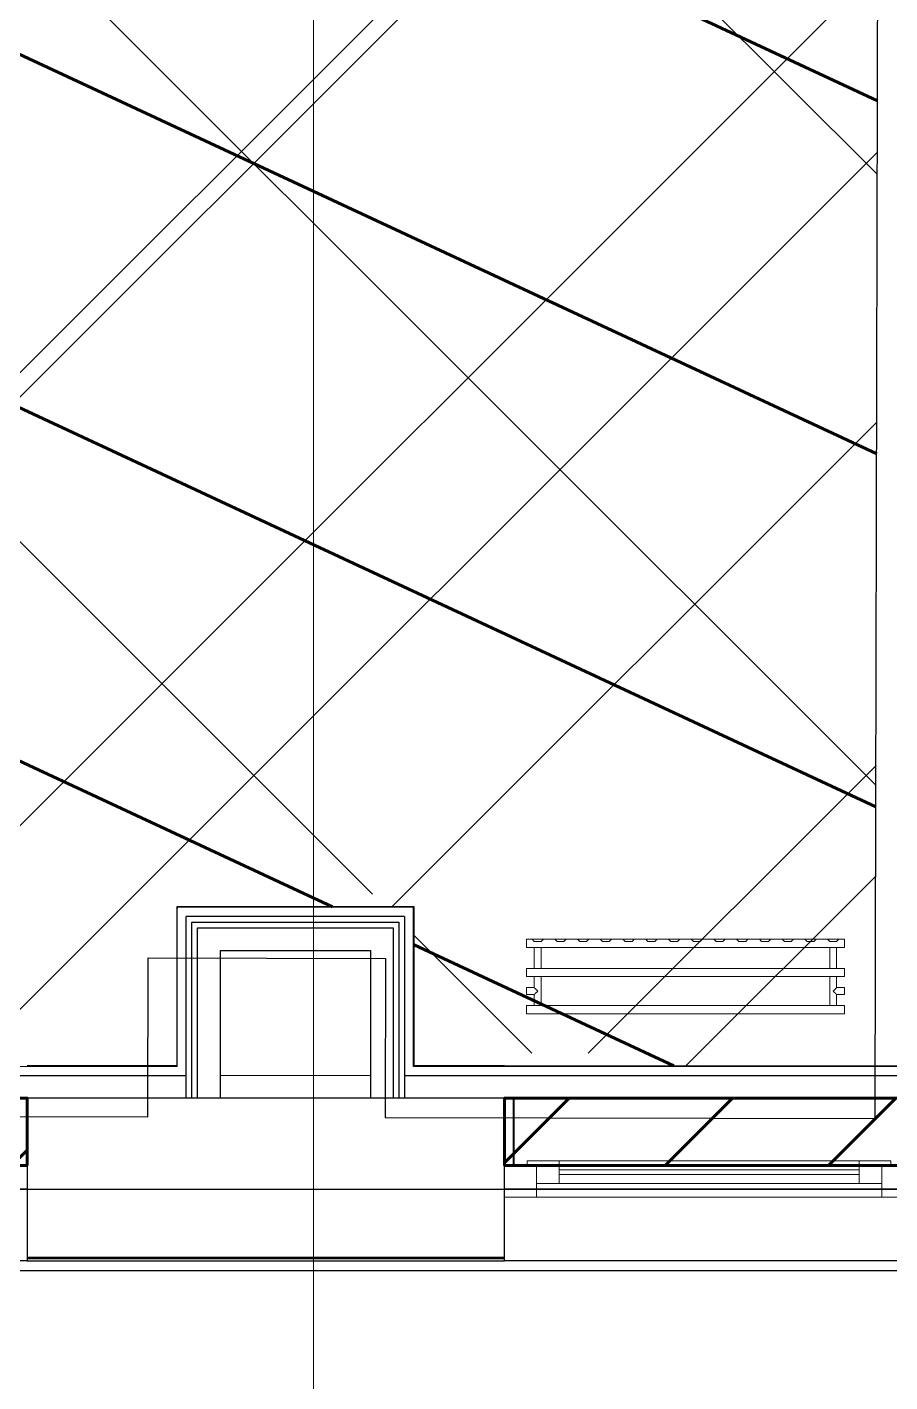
# Model space of a CAD drawing. Header units: millimetres. Extents: x -164500 to 426394, y -23753 to 102118.
# Drawn here: x 105245 to 107142, y -661 to 2321 of the extents above; entities that cross this region are included whole.
import ezdxf

# ---------------------------------------------------------------- set-up
doc = ezdxf.new("R2010")
doc.units = ezdxf.units.MM
for name, color, linetype, lineweight in [('0) шлифовка', 5, 'Continuous', 60), ('179 подоконники', 5, 'Continuous', 60), ('5.2) Л-1 Линолеум', 100, 'Continuous', 30), ('A-FLOR', 7, 'Continuous', 9), ('A-GLAZ', 7, 'Continuous', 9), ('A-GLAZ-1', 7, 'Continuous', 5), ('Оси', 7, 'Continuous', 9)]:
    doc.layers.add(name, color=color, linetype=linetype, lineweight=lineweight)
doc.layers.add('2) защита вин плитк', color=6, linetype='Continuous')
doc.layers.add('3.2.1) Нал-ой пол 4 вып', color=3, linetype='Continuous')
doc.layers.add('M-EQPM-1', color=7, linetype='Continuous', lineweight=9, true_color=0xb2b2b2)
pattern_1 = [(45, (205553.12, 26879), (-179.6051, 179.6051), [])]

# ---------------------------------------------------------------- blocks, each defined once
blk = doc.blocks.new('120_Окно_СКБ_1Ст - 120_Окно_СКБ_1Ст 900х2500_h_ с форточкой-22876038-Объем проектирования 1 этажа')
at = {"layer": 'A-GLAZ'}
for p, q in [((-450, -127), (-450, -57)), ((-450, -57), (-380, -57)), ((-380, -57), (-380, -127)), ((380, -127), (380, -57)), ((380, -57), (450, -57)), ((450, -57), (450, -127)), ((380, -87), (-380, -87)), ((-380, -87), (-380, -127)), ((-330, -137), (-330, -87)), ((330, -137), (330, -87)), ((380, -127), (380, -87)), ((-380, -127), (-450, -127)), ((-380, -127), (-400, -127)), ((-400, -127), (-400, -137)), ((-400, -137), (400, -137)), ((400, -137), (-400, -137)), ((450, -127), (380, -127)), ((400, -127), (380, -127)), ((400, -137), (400, -127))]:
    blk.add_line(p, q, dxfattribs=at)
at = {"layer": 'A-GLAZ-1'}
for p, q in [((450, -57), (-450, -57)), ((-330, -107), (330, -107)), ((330, -117), (-330, -117)), ((-430, -127), (-400, -127)), ((400, -127), (430, -127))]:
    blk.add_line(p, q, dxfattribs=at)
blk = doc.blocks.new('radiator_prado_classic_z_tip_30_po exemplyaru - Classic Z Тип 30-300-V235-Объем проектирования 1 этажа')
at = {"layer": 'M-EQPM-1'}
for p, q in [((0, 228), (0, 210)), ((700, 228), (0, 228)), ((0, 210), (0, 228)), ((0, 228), (12.5, 228)), ((0, 210), (700, 210)), ((17.8, 210), (0, 210)), ((12.5, 228), (37.5, 228)), ((37.5, 228), (12.5, 228)), ((12.5, 228), (37.5, 228)), ((12.5, 228), (17.5, 223)), ((12.5, 228), (17.5, 223)), ((32.5, 223), (17.5, 223)), ((17.5, 223), (32.5, 223)), ((17.5, 210), (17.5, 164)), ((17.5, 210), (17.5, 164)), ((17.8, 210), (17.5, 210)), ((17.5, 210), (17.8, 210)), ((17.8, 210), (17.5, 210)), ((17.5, 210), (32.5, 210)), ((32.2, 210), (17.8, 210)), ((17.8, 210), (32.2, 210)), ((32.2, 210), (17.8, 210)), ((32.5, 210), (32.2, 210)), ((32.2, 210), (32.5, 210)), ((32.5, 210), (32.2, 210)), ((667.8, 210), (32.2, 210)), ((32.5, 223), (37.5, 228)), ((37.5, 228), (32.5, 223)), ((32.5, 164), (32.5, 210)), ((32.5, 164), (32.5, 210)), ((37.5, 228), (62.5, 228)), ((62.5, 228), (87.5, 228)), ((87.5, 228), (62.5, 228)), ((62.5, 228), (87.5, 228)), ((62.5, 228), (67.5, 223)), ((62.5, 228), (67.5, 223)), ((82.5, 223), (67.5, 223)), ((67.5, 223), (82.5, 223)), ((82.5, 223), (87.5, 228)), ((87.5, 228), (82.5, 223)), ((87.5, 228), (112.5, 228)), ((112.5, 228), (137.5, 228)), ((137.5, 228), (112.5, 228)), ((112.5, 228), (137.5, 228)), ((112.5, 228), (117.5, 223)), ((112.5, 228), (117.5, 223)), ((132.5, 223), (117.5, 223)), ((117.5, 223), (132.5, 223)), ((132.5, 223), (137.5, 228)), ((137.5, 228), (132.5, 223)), ((137.5, 228), (162.5, 228)), ((187.5, 228), (162.5, 228)), ((162.5, 228), (187.5, 228)), ((162.5, 228), (167.5, 223)), ((162.5, 228), (167.5, 223)), ((162.7, 228), (187.5, 228)), ((182.5, 223), (167.5, 223)), ((167.5, 223), (182.5, 223)), ((182.5, 223), (187.5, 228)), ((187.5, 228), (182.5, 223)), ((187.5, 228), (212.5, 228)), ((212.5, 228), (237.5, 228)), ((237.5, 228), (212.5, 228)), ((212.5, 228), (237.5, 228)), ((212.5, 228), (217.5, 223)), ((212.5, 228), (217.5, 223)), ((232.5, 223), (217.5, 223)), ((217.5, 223), (232.5, 223)), ((232.5, 223), (237.5, 228)), ((237.5, 228), (232.5, 223)), ((237.5, 228), (262.5, 228)), ((262.5, 228), (287.5, 228)), ((287.5, 228), (262.5, 228)), ((262.5, 228), (287.5, 228)), ((262.5, 228), (267.5, 223)), ((262.5, 228), (267.5, 223)), ((282.5, 223), (267.5, 223)), ((267.5, 223), (282.5, 223)), ((282.5, 223), (287.5, 228)), ((287.5, 228), (282.5, 223)), ((287.5, 228), (312.5, 228)), ((312.5, 228), (337.5, 228)), ((337.5, 228), (312.5, 228)), ((312.5, 228), (337.5, 228)), ((312.5, 228), (317.5, 223)), ((312.5, 228), (317.5, 223)), ((332.5, 223), (317.5, 223)), ((317.5, 223), (332.5, 223)), ((332.5, 223), (337.5, 228)), ((337.5, 228), (332.5, 223)), ((337.5, 228), (362.5, 228)), ((362.5, 228), (387.5, 228)), ((387.5, 228), (362.5, 228)), ((362.5, 228), (387.5, 228)), ((362.5, 228), (367.5, 223)), ((362.5, 228), (367.5, 223)), ((382.5, 223), (367.5, 223)), ((367.5, 223), (382.5, 223)), ((382.5, 223), (387.5, 228)), ((387.5, 228), (382.5, 223)), ((387.5, 228), (412.5, 228)), ((412.5, 228), (437.5, 228)), ((437.5, 228), (412.5, 228)), ((412.5, 228), (437.5, 228)), ((412.5, 228), (417.5, 223)), ((412.5, 228), (417.5, 223)), ((432.5, 223), (417.5, 223)), ((417.5, 223), (432.5, 223)), ((432.5, 223), (437.5, 228)), ((437.5, 228), (432.5, 223)), ((437.5, 228), (462.5, 228)), ((462.5, 228), (487.5, 228)), ((487.5, 228), (462.5, 228)), ((462.5, 228), (487.5, 228)), ((462.5, 228), (467.5, 223)), ((462.5, 228), (467.5, 223)), ((482.5, 223), (467.5, 223)), ((467.5, 223), (482.5, 223)), ((482.5, 223), (487.5, 228)), ((487.5, 228), (482.5, 223)), ((487.5, 228), (512.5, 228)), ((512.5, 228), (537.5, 228)), ((537.5, 228), (512.5, 228)), ((512.5, 228), (537.5, 228)), ((512.5, 228), (517.5, 223)), ((512.5, 228), (517.5, 223)), ((532.5, 223), (517.5, 223)), ((517.5, 223), (532.5, 223)), ((532.5, 223), (537.5, 228)), ((537.5, 228), (532.5, 223)), ((537.5, 228), (562.5, 228)), ((562.5, 228), (587.5, 228)), ((587.5, 228), (562.5, 228)), ((562.5, 228), (587.5, 228)), ((562.5, 228), (567.5, 223)), ((562.5, 228), (567.5, 223)), ((582.5, 223), (567.5, 223)), ((567.5, 223), (582.5, 223)), ((582.5, 223), (587.5, 228)), ((587.5, 228), (582.5, 223)), ((587.5, 228), (612.5, 228)), ((612.5, 228), (637.5, 228)), ((637.5, 228), (612.5, 228)), ((612.5, 228), (637.5, 228)), ((612.5, 228), (617.5, 223)), ((612.5, 228), (617.5, 223)), ((632.5, 223), (617.5, 223)), ((617.5, 223), (632.5, 223)), ((632.5, 223), (637.5, 228)), ((637.5, 228), (632.5, 223)), ((637.5, 228), (662.5, 228)), ((662.5, 228), (687.5, 228)), ((687.5, 228), (662.5, 228)), ((662.5, 228), (687.5, 228)), ((662.5, 228), (667.5, 223)), ((662.5, 228), (667.5, 223)), ((682.5, 223), (667.5, 223)), ((667.5, 223), (682.5, 223)), ((667.5, 210), (667.5, 164)), ((667.5, 210), (667.5, 164)), ((667.8, 210), (667.5, 210)), ((667.5, 210), (682.5, 210)), ((667.8, 210), (667.5, 210)), ((667.5, 210), (667.8, 210)), ((682.2, 210), (667.8, 210)), ((682.2, 210), (667.8, 210)), ((667.8, 210), (682.2, 210)), ((682.5, 210), (682.2, 210)), ((682.5, 210), (682.2, 210)), ((682.2, 210), (682.5, 210)), ((700, 210), (682.2, 210)), ((682.5, 223), (687.5, 228)), ((687.5, 228), (682.5, 223)), ((682.5, 164), (682.5, 210)), ((682.5, 164), (682.5, 210)), ((687.5, 228), (700, 228)), ((700, 210), (700, 228)), ((700, 228), (700, 210)), ((700, 164), (0, 164)), ((0, 164), (0, 146)), ((0, 146), (0, 164)), ((0, 164), (17.8, 164)), ((17.8, 164), (17.5, 164)), ((17.5, 164), (17.8, 164)), ((17.8, 164), (17.5, 164)), ((17.5, 164), (32.5, 164)), ((32.2, 164), (17.8, 164)), ((17.8, 164), (32.2, 164)), ((32.2, 164), (17.8, 164)), ((32.5, 164), (32.2, 164)), ((32.2, 164), (32.5, 164)), ((32.5, 164), (32.2, 164)), ((32.2, 164), (667.8, 164)), ((667.8, 164), (667.5, 164)), ((667.5, 164), (682.5, 164)), ((667.8, 164), (667.5, 164)), ((667.5, 164), (667.8, 164)), ((682.2, 164), (667.8, 164)), ((682.2, 164), (667.8, 164)), ((667.8, 164), (682.2, 164)), ((682.5, 164), (682.2, 164)), ((682.5, 164), (682.2, 164)), ((682.2, 164), (682.5, 164)), ((682.2, 164), (700, 164)), ((700, 146), (700, 164)), ((700, 164), (700, 146)), ((0, 146), (700, 146)), ((18.5, 146), (0, 146)), ((17.5, 121.5), (0, 121.5)), ((17.5, 121.5), (0, 121.5)), ((0, 121.5), (0, 120.5)), ((0, 106.5), (0, 121.5)), ((0, 120.5), (0, 107.5)), ((0, 120.5), (0, 119.3)), ((0, 114), (0, 120.5)), ((0, 120.5), (0, 120.5)), ((0, 119.3), (0, 117.8)), ((17.5, 146), (17.5, 121.5)), ((17.5, 146), (17.5, 121.5)), ((17.5, 146), (18.5, 146)), ((18.5, 146), (17.5, 146)), ((17.5, 146), (18.5, 146)), ((32.5, 146), (17.5, 146)), ((18.5, 146), (32.2, 146)), ((32.2, 146), (18.5, 146)), ((18.5, 146), (32.2, 146)), ((32.2, 146), (32.5, 146)), ((32.5, 146), (32.2, 146)), ((32.2, 146), (32.5, 146)), ((667.8, 146), (32.2, 146)), ((32.5, 82), (32.5, 146)), ((32.5, 82), (32.5, 146)), ((667.5, 146), (667.5, 82)), ((667.5, 146), (667.5, 82)), ((667.5, 146), (667.8, 146)), ((682.5, 146), (667.5, 146)), ((667.5, 146), (667.8, 146)), ((667.8, 146), (667.5, 146)), ((667.8, 146), (678.5, 146)), ((667.8, 146), (678.5, 146)), ((678.5, 146), (667.8, 146)), ((678.5, 146), (678.7, 146)), ((678.5, 146), (678.7, 146)), ((678.7, 146), (678.5, 146)), ((678.7, 146), (681.5, 146)), ((678.7, 146), (681.5, 146)), ((681.5, 146), (678.7, 146)), ((681.5, 146), (682.5, 146)), ((681.5, 146), (682.5, 146)), ((682.5, 146), (681.5, 146)), ((700, 146), (681.5, 146)), ((682.5, 121.5), (682.5, 146)), ((682.5, 121.5), (682.5, 146)), ((700, 121.5), (682.5, 121.5)), ((700, 121.5), (682.5, 121.5)), ((700, 121.5), (700, 106.5)), ((700, 120.5), (700, 121.5)), ((700, 121.5), (700, 120.5)), ((700, 120.5), (700, 121.5)), ((700, 107.5), (700, 120.5)), ((700, 120.5), (700, 107.5)), ((700, 107.5), (700, 120.5)), ((0, 117.8), (0, 114)), ((0, 114), (0, 110.3)), ((0, 107.5), (0, 114)), ((0, 110.3), (0, 108.7)), ((0, 108.7), (0, 107.5)), ((0, 107.5), (0, 106.5)), ((0, 107.5), (0, 107.5)), ((0, 106.5), (17.5, 106.5)), ((0, 106.5), (17.5, 106.5)), ((17.5, 106.5), (17.5, 82)), ((17.5, 106.5), (17.5, 82)), ((682.5, 82), (682.5, 106.5)), ((682.5, 106.5), (700, 106.5)), ((682.5, 82), (682.5, 106.5)), ((682.5, 106.5), (700, 106.5)), ((700, 106.5), (700, 107.5)), ((700, 107.5), (700, 106.5)), ((700, 106.5), (700, 107.5)), ((700, 82), (0, 82)), ((0, 82), (0, 64)), ((0, 64), (0, 82)), ((0, 82), (18.5, 82)), ((700, 64), (0, 64)), ((0, 64), (700, 64)), ((18.5, 82), (17.5, 82)), ((17.5, 82), (18.5, 82)), ((18.5, 82), (17.5, 82)), ((17.5, 82), (32.5, 82)), ((32.2, 82), (18.5, 82)), ((18.5, 82), (32.2, 82)), ((32.2, 82), (18.5, 82)), ((32.5, 82), (32.2, 82)), ((32.2, 82), (32.5, 82)), ((32.5, 82), (32.2, 82)), ((32.2, 82), (667.8, 82)), ((667.8, 82), (667.5, 82)), ((667.5, 82), (682.5, 82)), ((667.8, 82), (667.5, 82)), ((667.5, 82), (667.8, 82)), ((678.5, 82), (667.8, 82)), ((678.5, 82), (667.8, 82)), ((667.8, 82), (678.5, 82)), ((678.7, 82), (678.5, 82)), ((678.7, 82), (678.5, 82)), ((678.5, 82), (678.7, 82)), ((681.5, 82), (678.7, 82)), ((681.5, 82), (678.7, 82)), ((678.7, 82), (681.5, 82)), ((682.5, 82), (681.5, 82)), ((682.5, 82), (681.5, 82)), ((681.5, 82), (682.5, 82)), ((681.5, 82), (700, 82)), ((700, 64), (700, 82)), ((700, 82), (700, 64))]:
    blk.add_line(p, q, dxfattribs=at)
for points, knots in [([(18.5, 120.5), (18.4, 120.6), (18.3, 120.7), (18.1, 120.9), (17.9, 121.1), (17.8, 121.2), (17.7, 121.3), (17.5, 121.5), (17.5, 121.5), (17.5, 121.5)], [0.7142857, 0.7142857, 0.7142857, 0.7142857, 0.75, 0.7857143, 0.8214286, 0.8571429, 0.8928571, 0.9285714, 1, 1, 1, 1]), ([(17.5, 121.5), (17.5, 121.5), (17.5, 121.5), (17.7, 121.3), (17.8, 121.2), (17.9, 121.1), (18.1, 120.9), (18.3, 120.7), (18.4, 120.6), (18.5, 120.5)], [0, 0, 0, 0, 0.0714286, 0.1071429, 0.1428571, 0.1785714, 0.2142857, 0.25, 0.2857143, 0.2857143, 0.2857143, 0.2857143]), ([(17.5, 121.5), (17.5, 121.5), (17.5, 121.5), (17.7, 121.3), (17.8, 121.2), (17.9, 121.1), (18.1, 120.9), (18.3, 120.7), (18.4, 120.6), (18.5, 120.5)], [0, 0, 0, 0, 0.0714286, 0.1071429, 0.1428571, 0.1785714, 0.2142857, 0.25, 0.2857143, 0.2857143, 0.2857143, 0.2857143]), ([(25, 114), (24.5, 114.5), (23.6, 115.4), (22.4, 116.6), (21.6, 117.4), (21.1, 117.9), (20.8, 118.2), (20.5, 118.5), (20.2, 118.8), (19.8, 119.1), (19.6, 119.4), (19.3, 119.7), (19, 120), (18.7, 120.3), (18.5, 120.5), (18.3, 120.7), (18.1, 120.9), (17.9, 121.1), (17.8, 121.2), (17.7, 121.3), (17.5, 121.5), (17.5, 121.5), (17.5, 121.5)], [0, 0, 0, 0, 0.142857, 0.285714, 0.357143, 0.392857, 0.428571, 0.464286, 0.5, 0.535714, 0.571429, 0.607143, 0.642857, 0.678571, 0.714286, 0.75, 0.785714, 0.821429, 0.857143, 0.892857, 0.928571, 1, 1, 1, 1]), ([(22.1, 116.9), (21.9, 117.1), (21.6, 117.4), (21.1, 117.9), (20.8, 118.2), (20.5, 118.5), (20.2, 118.8), (19.9, 119.2), (19.7, 119.3), (19.6, 119.4)], [0.2857143, 0.2857143, 0.2857143, 0.2857143, 0.3571429, 0.3928571, 0.4285714, 0.4642857, 0.5, 0.5357143, 0.5714286, 0.5714286, 0.5714286, 0.5714286]), ([(19.6, 119.4), (19.7, 119.3), (19.9, 119.2), (20.3, 118.7), (20.7, 118.3), (21.1, 117.9), (21.6, 117.4), (21.9, 117.1), (22.1, 116.9)], [0.4285714, 0.4285714, 0.4285714, 0.4285714, 0.4642857, 0.5, 0.5714286, 0.6071429, 0.6428571, 0.7142857, 0.7142857, 0.7142857, 0.7142857]), ([(19.6, 119.4), (19.7, 119.3), (19.8, 119.1), (20.3, 118.7), (20.7, 118.3), (21.1, 117.9), (21.6, 117.4), (21.9, 117.1), (22.1, 116.9)], [0.4285714, 0.4285714, 0.4285714, 0.4285714, 0.4642857, 0.5, 0.5714286, 0.6071429, 0.6428571, 0.7142857, 0.7142857, 0.7142857, 0.7142857]), ([(675, 114), (675.5, 114.5), (676.4, 115.4), (677.6, 116.6), (678.4, 117.4), (678.9, 117.9), (679.2, 118.2), (679.5, 118.5), (679.8, 118.8), (680.1, 119.2), (680.4, 119.4), (680.7, 119.7), (681, 120), (681.3, 120.3), (681.5, 120.5), (681.7, 120.7), (681.9, 120.9), (682.1, 121.1), (682.2, 121.2), (682.3, 121.3), (682.5, 121.5), (682.5, 121.5), (682.5, 121.5)], [0, 0, 0, 0, 0.142857, 0.285714, 0.357143, 0.392857, 0.428571, 0.464286, 0.5, 0.535714, 0.571429, 0.607143, 0.642857, 0.678571, 0.714286, 0.75, 0.785714, 0.821429, 0.857143, 0.892857, 0.928571, 1, 1, 1, 1]), ([(680.4, 119.4), (680.3, 119.3), (680.1, 119.2), (679.7, 118.7), (679.3, 118.3), (678.9, 117.9), (678.4, 117.4), (678.1, 117.1), (677.9, 116.9)], [0.4285714, 0.4285714, 0.4285714, 0.4285714, 0.4642857, 0.5, 0.5714286, 0.6071429, 0.6428571, 0.7142857, 0.7142857, 0.7142857, 0.7142857]), ([(680.4, 119.4), (680.3, 119.3), (680.1, 119.2), (679.7, 118.7), (679.3, 118.3), (678.9, 117.9), (678.4, 117.4), (678.1, 117.1), (677.9, 116.9)], [0.4285714, 0.4285714, 0.4285714, 0.4285714, 0.4642857, 0.5, 0.5714286, 0.6071429, 0.6428571, 0.7142857, 0.7142857, 0.7142857, 0.7142857]), ([(677.9, 116.9), (678.1, 117.1), (678.4, 117.4), (678.9, 117.9), (679.2, 118.2), (679.5, 118.5), (679.8, 118.8), (680.1, 119.2), (680.3, 119.3), (680.4, 119.4)], [0.2857143, 0.2857143, 0.2857143, 0.2857143, 0.3571429, 0.3928571, 0.4285714, 0.4642857, 0.5, 0.5357143, 0.5714286, 0.5714286, 0.5714286, 0.5714286]), ([(682.5, 121.5), (682.5, 121.5), (682.5, 121.5), (682.3, 121.3), (682.2, 121.2), (682.1, 121.1), (681.9, 120.9), (681.7, 120.7), (681.6, 120.6), (681.5, 120.5)], [0, 0, 0, 0, 0.0714286, 0.1071429, 0.1428571, 0.1785714, 0.2142857, 0.25, 0.2857143, 0.2857143, 0.2857143, 0.2857143]), ([(682.5, 121.5), (682.5, 121.5), (682.5, 121.5), (682.3, 121.3), (682.2, 121.2), (682.1, 121.1), (681.9, 120.9), (681.7, 120.7), (681.6, 120.6), (681.5, 120.5)], [0, 0, 0, 0, 0.0714286, 0.1071429, 0.1428571, 0.1785714, 0.2142857, 0.25, 0.2857143, 0.2857143, 0.2857143, 0.2857143]), ([(681.5, 120.5), (681.6, 120.6), (681.7, 120.7), (681.9, 120.9), (682.1, 121.1), (682.2, 121.2), (682.3, 121.3), (682.5, 121.5), (682.5, 121.5), (682.5, 121.5)], [0.7142857, 0.7142857, 0.7142857, 0.7142857, 0.75, 0.7857143, 0.8214286, 0.8571429, 0.8928571, 0.9285714, 1, 1, 1, 1]), ([(17.5, 106.5), (17.5, 106.5), (17.5, 106.5), (17.7, 106.7), (17.8, 106.8), (17.9, 106.9), (18.1, 107.1), (18.3, 107.3), (18.5, 107.5), (18.7, 107.7), (19, 108), (19.3, 108.3), (19.6, 108.6), (19.8, 108.9), (20.3, 109.3), (20.7, 109.7), (21.1, 110.1), (21.6, 110.6), (22.4, 111.4), (23.6, 112.6), (24.5, 113.5), (25, 114)], [0, 0, 0, 0, 0.071429, 0.107143, 0.142857, 0.178571, 0.214286, 0.25, 0.285714, 0.321429, 0.357143, 0.392857, 0.428571, 0.464286, 0.5, 0.571429, 0.607143, 0.642857, 0.714286, 0.857143, 1, 1, 1, 1]), ([(17.5, 106.5), (17.5, 106.5), (17.5, 106.5), (17.7, 106.7), (17.8, 106.8), (17.9, 106.9), (18.1, 107.1), (18.3, 107.3), (18.4, 107.4), (18.5, 107.5)], [0, 0, 0, 0, 0.0714286, 0.1071429, 0.1428571, 0.1785714, 0.2142857, 0.25, 0.2857143, 0.2857143, 0.2857143, 0.2857143]), ([(18.5, 107.5), (18.4, 107.4), (18.3, 107.3), (18.1, 107.1), (17.9, 106.9), (17.8, 106.8), (17.7, 106.7), (17.5, 106.5), (17.5, 106.5), (17.5, 106.5)], [0.7142857, 0.7142857, 0.7142857, 0.7142857, 0.75, 0.7857143, 0.8214286, 0.8571429, 0.8928571, 0.9285714, 1, 1, 1, 1]), ([(18.5, 107.5), (18.4, 107.4), (18.3, 107.3), (18.1, 107.1), (17.9, 106.9), (17.8, 106.8), (17.7, 106.7), (17.5, 106.5), (17.5, 106.5), (17.5, 106.5)], [0.7142857, 0.7142857, 0.7142857, 0.7142857, 0.75, 0.7857143, 0.8214286, 0.8571429, 0.8928571, 0.9285714, 1, 1, 1, 1]), ([(19.6, 108.6), (19.7, 108.7), (19.9, 108.8), (20.3, 109.3), (20.7, 109.7), (21.1, 110.1), (21.6, 110.6), (21.9, 110.9), (22.1, 111.1)], [0.4285714, 0.4285714, 0.4285714, 0.4285714, 0.4642857, 0.5, 0.5714286, 0.6071429, 0.6428571, 0.7142857, 0.7142857, 0.7142857, 0.7142857]), ([(22.1, 111.1), (21.9, 110.9), (21.6, 110.6), (21.1, 110.1), (20.8, 109.8), (20.5, 109.5), (20.2, 109.2), (19.9, 108.8), (19.7, 108.7), (19.6, 108.6)], [0.2857143, 0.2857143, 0.2857143, 0.2857143, 0.3571429, 0.3928571, 0.4285714, 0.4642857, 0.5, 0.5357143, 0.5714286, 0.5714286, 0.5714286, 0.5714286]), ([(22.1, 111.1), (21.9, 110.9), (21.6, 110.6), (21.1, 110.1), (20.8, 109.8), (20.5, 109.5), (20.2, 109.2), (19.8, 108.9), (19.7, 108.7), (19.6, 108.6)], [0.2857143, 0.2857143, 0.2857143, 0.2857143, 0.3571429, 0.3928571, 0.4285714, 0.4642857, 0.5, 0.5357143, 0.5714286, 0.5714286, 0.5714286, 0.5714286]), ([(682.5, 106.5), (682.5, 106.5), (682.5, 106.5), (682.3, 106.7), (682.2, 106.8), (682.1, 106.9), (681.9, 107.1), (681.7, 107.3), (681.5, 107.5), (681.3, 107.7), (681, 108), (680.7, 108.3), (680.4, 108.6), (680.1, 108.8), (679.7, 109.3), (679.3, 109.7), (678.9, 110.1), (678.4, 110.6), (677.6, 111.4), (676.4, 112.6), (675.5, 113.5), (675, 114)], [0, 0, 0, 0, 0.071429, 0.107143, 0.142857, 0.178571, 0.214286, 0.25, 0.285714, 0.321429, 0.357143, 0.392857, 0.428571, 0.464286, 0.5, 0.571429, 0.607143, 0.642857, 0.714286, 0.857143, 1, 1, 1, 1]), ([(677.9, 111.1), (678.1, 110.9), (678.4, 110.6), (678.9, 110.1), (679.2, 109.8), (679.5, 109.5), (679.8, 109.2), (680.1, 108.8), (680.3, 108.7), (680.4, 108.6)], [0.2857143, 0.2857143, 0.2857143, 0.2857143, 0.3571429, 0.3928571, 0.4285714, 0.4642857, 0.5, 0.5357143, 0.5714286, 0.5714286, 0.5714286, 0.5714286]), ([(677.9, 111.1), (678.1, 110.9), (678.4, 110.6), (678.9, 110.1), (679.1, 109.9), (679.2, 109.8)], [0.2857143, 0.2857143, 0.2857143, 0.2857143, 0.3571429, 0.3928571, 0.4285714, 0.4285714, 0.4285714, 0.4285714]), ([(680.4, 108.6), (680.3, 108.7), (680.1, 108.8), (679.7, 109.3), (679.3, 109.7), (678.9, 110.1), (678.4, 110.6), (678.1, 110.9), (677.9, 111.1)], [0.4285714, 0.4285714, 0.4285714, 0.4285714, 0.4642857, 0.5, 0.5714286, 0.6071429, 0.6428571, 0.7142857, 0.7142857, 0.7142857, 0.7142857]), ([(681.5, 107.5), (681.6, 107.4), (681.7, 107.3), (681.9, 107.1), (682.1, 106.9), (682.2, 106.8), (682.3, 106.7), (682.5, 106.5), (682.5, 106.5), (682.5, 106.5)], [0.7142857, 0.7142857, 0.7142857, 0.7142857, 0.75, 0.7857143, 0.8214286, 0.8571429, 0.8928571, 0.9285714, 1, 1, 1, 1]), ([(681.5, 107.5), (681.6, 107.4), (681.7, 107.3), (681.9, 107.1), (682.1, 106.9), (682.2, 106.8), (682.3, 106.7), (682.5, 106.5), (682.5, 106.5), (682.5, 106.5)], [0.7142857, 0.7142857, 0.7142857, 0.7142857, 0.75, 0.7857143, 0.8214286, 0.8571429, 0.8928571, 0.9285714, 1, 1, 1, 1]), ([(682.5, 106.5), (682.5, 106.5), (682.5, 106.5), (682.3, 106.7), (682.2, 106.8), (682.1, 106.9), (681.9, 107.1), (681.7, 107.3), (681.6, 107.4), (681.5, 107.5)], [0, 0, 0, 0, 0.0714286, 0.1071429, 0.1428571, 0.1785714, 0.2142857, 0.25, 0.2857143, 0.2857143, 0.2857143, 0.2857143])]:
    blk.add_open_spline(points, degree=3, knots=knots, dxfattribs=at)
for points in [[(19.6, 119.4), (19.5, 119.5), (19.3, 119.7), (19, 120), (18.7, 120.3), (18.6, 120.4), (18.5, 120.5)], [(18.5, 120.5), (18.6, 120.4), (18.7, 120.3), (19, 120), (19.3, 119.7), (19.5, 119.5), (19.6, 119.4)], [(18.5, 120.5), (18.6, 120.4), (18.7, 120.3), (19, 120), (19.3, 119.7), (19.5, 119.5), (19.6, 119.4)], [(681.5, 120.5), (681.4, 120.4), (681.3, 120.3), (681, 120), (680.7, 119.7), (680.5, 119.5), (680.4, 119.4)], [(681.5, 120.5), (681.4, 120.4), (681.3, 120.3), (681, 120), (680.7, 119.7), (680.5, 119.5), (680.4, 119.4)], [(680.4, 119.4), (680.5, 119.5), (680.7, 119.7), (681, 120), (681.3, 120.3), (681.4, 120.4), (681.5, 120.5)], [(18.5, 107.5), (18.6, 107.6), (18.7, 107.7), (19, 108), (19.3, 108.3), (19.5, 108.5), (19.6, 108.6)], [(19.6, 108.6), (19.5, 108.5), (19.3, 108.3), (19, 108), (18.7, 107.7), (18.6, 107.6), (18.5, 107.5)], [(19.6, 108.6), (19.5, 108.5), (19.3, 108.3), (19, 108), (18.7, 107.7), (18.6, 107.6), (18.5, 107.5)], [(25, 114), (24.5, 114.5), (23.6, 115.4), (22.6, 116.4), (22.1, 116.9)], [(22.1, 116.9), (22.6, 116.4), (23.6, 115.4), (24.5, 114.5), (25, 114)], [(22.1, 116.9), (22.6, 116.4), (23.6, 115.4), (24.5, 114.5), (25, 114)], [(22.1, 111.1), (22.6, 111.6), (23.6, 112.6), (24.5, 113.5), (25, 114)], [(25, 114), (24.5, 113.5), (23.6, 112.6), (22.6, 111.6), (22.1, 111.1)], [(25, 114), (24.5, 113.5), (23.6, 112.6), (22.6, 111.6), (22.1, 111.1)], [(677.9, 116.9), (677.4, 116.4), (676.4, 115.4), (675.5, 114.5), (675, 114)], [(677.9, 116.9), (677.4, 116.4), (676.4, 115.4), (675.5, 114.5), (675, 114)], [(675, 114), (675.5, 114.5), (676.4, 115.4), (677.4, 116.4), (677.9, 116.9)], [(675, 114), (675.5, 113.5), (676.4, 112.6), (677.4, 111.6), (677.9, 111.1)], [(675, 114), (675.5, 113.5), (676.4, 112.6), (677.4, 111.6), (677.9, 111.1)], [(677.9, 111.1), (677.4, 111.6), (676.4, 112.6), (675.5, 113.5), (675, 114)], [(679.2, 109.8), (679.3, 109.7), (679.5, 109.5), (679.8, 109.2), (680.1, 108.8), (680.3, 108.7), (680.4, 108.6)], [(680.4, 108.6), (680.5, 108.5), (680.7, 108.3), (681, 108), (681.3, 107.7), (681.4, 107.6), (681.5, 107.5)], [(680.4, 108.6), (680.5, 108.5), (680.7, 108.3), (681, 108), (681.3, 107.7), (681.4, 107.6), (681.5, 107.5)], [(681.5, 107.5), (681.4, 107.6), (681.3, 107.7), (681, 108), (680.7, 108.3), (680.5, 108.5), (680.4, 108.6)]]:
    blk.add_open_spline(points, degree=3, dxfattribs=at)

msp = doc.modelspace()

# ---------------------------------------------------------------- hatches: boundary and pattern name
at = {"layer": '0) шлифовка', "true_color": 0x2776bb}
h = msp.add_hatch(dxfattribs=at)
h.set_pattern_fill('ANSI31', color=152, scale=222, angle=110)
h.paths.add_polyline_path([(107122.766, 5322.081), (107116.733, 5322.095), (107117.829, 5788.936), (107129.595, 8231.556), (107131.123, 8882.194), (107131.12, 8883.103), (107125.092, 8883.118), (107128.012, 10127.027), (101695.702, 10139.779), (101695.702, 5042.938), (101675.702, 2948.652), (101675.702, 2843.938), (101683.702, 2843.938), (101683.702, 2788.938), (101754.702, 2788.938), (101754.702, 2728.938), (101724.702, 2728.938), (101674.702, 2738.938), (101674.702, 2773.938), (101666.702, 2773.938), (101666.702, 2788.938), (101618.804, 2788.938), (101613.161, 384.938), (101633.702, 384.938), (101633.702, 1388.938), (101634.702, 1388.938), (101666.702, 1388.938), (101666.702, 1403.938), (101674.702, 1438.938), (101724.702, 1438.938), (101724.702, 1448.938), (101754.702, 1448.938), (101754.702, 1388.938), (101683.702, 1388.938), (101683.702, 1333.938), (101675.702, 384.938), (101935.702, 384.938), (101935.702, 34.938), (102944.702, 34.938), (105244.702, 34.938), (105510.35, 34.938), (105510.908, 272.796), (105573.702, 272.649), (105573.702, 384.938), (106095.702, 384.938), (106095.702, 34.938), (106294.702, 34.938), (107110.354, 34.938), (107110.952, 289.481), (107110.959, 292.698), (107116.121, 2491.552), (107116.667, 2724.096), (107110.635, 2724.111), (107111.566, 3120.882)])
at = {"layer": '179 подоконники'}
h = msp.add_hatch(dxfattribs=at)
h.set_pattern_fill('ANSI31', color=256, scale=80)
h.set_pattern_definition(pattern_1)
h.paths.add_polyline_path([(105244.702, -184.062), (102965.702, -184.062), (102965.702, -36.062), (105244.702, -36.062)])
h = msp.add_hatch(dxfattribs=at)
h.set_pattern_fill('ANSI31', color=256, scale=80)
h.set_pattern_definition(pattern_1)
h.paths.add_polyline_path([(107194.702, -184.062), (106294.702, -184.062), (106294.702, -36.062), (107194.702, -36.062)])
at = {"layer": '2) защита вин плитк'}
h = msp.add_hatch(dxfattribs=at)
h.set_pattern_fill('ANSI31', color=256, scale=222)
h.paths.add_polyline_path([(107122.766, 5322.081), (107116.733, 5322.095), (107117.829, 5788.936), (107129.595, 8231.556), (107131.123, 8882.194), (107131.12, 8883.103), (107125.092, 8883.118), (107128.012, 10127.027), (101695.702, 10139.779), (101695.702, 5042.938), (101675.702, 2948.652), (101675.702, 2843.938), (101683.702, 2843.938), (101683.702, 2788.938), (101754.702, 2788.938), (101754.702, 2728.938), (101724.702, 2728.938), (101674.702, 2738.938), (101674.702, 2773.938), (101666.702, 2773.938), (101666.702, 2788.938), (101618.804, 2788.938), (101613.161, 384.938), (101633.702, 384.938), (101633.702, 1388.938), (101634.702, 1388.938), (101666.702, 1388.938), (101666.702, 1403.938), (101674.702, 1438.938), (101724.702, 1438.938), (101724.702, 1448.938), (101754.702, 1448.938), (101754.702, 1388.938), (101683.702, 1388.938), (101683.702, 1333.938), (101675.702, 384.938), (101935.702, 384.938), (101935.702, 34.938), (102944.702, 34.938), (105244.702, 34.938), (105510.35, 34.938), (105510.908, 272.796), (105573.702, 272.649), (105573.702, 384.938), (106095.702, 384.938), (106095.702, 34.938), (106294.702, 34.938), (107110.354, 34.938), (107110.952, 289.481), (107110.959, 292.698), (107116.121, 2491.552), (107116.667, 2724.096), (107110.635, 2724.111), (107111.566, 3120.882)])
at = {"layer": '3.2.1) Нал-ой пол 4 вып'}
h = msp.add_hatch(dxfattribs=at)
h.set_pattern_fill('ANSI31', color=256, scale=300)
h.paths.add_polyline_path([(107122.766, 5349.917), (107116.733, 5349.931), (107117.829, 5816.772), (107129.595, 8259.392), (107131.123, 8910.03), (107131.12, 8910.94), (107125.092, 8910.954), (107128.012, 10154.863), (101695.702, 10167.615), (101695.702, 5070.774), (101675.702, 2976.488), (101675.702, 2871.774), (101683.702, 2871.774), (101683.702, 2816.774), (101754.702, 2816.774), (101754.702, 2756.774), (101724.702, 2756.774), (101674.702, 2766.774), (101674.702, 2801.774), (101666.702, 2801.774), (101666.702, 2816.774), (101618.804, 2816.774), (101613.161, 412.774), (101633.702, 412.774), (101633.702, 1416.774), (101634.702, 1416.774), (101666.702, 1416.774), (101666.702, 1431.774), (101674.702, 1466.774), (101724.702, 1466.774), (101724.702, 1476.774), (101754.702, 1476.774), (101754.702, 1416.774), (101683.702, 1416.774), (101683.702, 1361.774), (101675.702, 412.774), (101935.702, 412.774), (101935.702, 62.774), (102944.702, 62.774), (105244.702, 62.774), (105510.35, 62.774), (105510.908, 300.632), (105573.702, 300.485), (105573.702, 412.774), (106095.702, 412.774), (106095.702, 62.774), (106294.702, 62.774), (107110.354, 62.774), (107110.952, 317.318), (107110.959, 320.534), (107116.121, 2519.389), (107116.667, 2751.933), (107110.635, 2751.947), (107111.566, 3148.718)])
at = {"layer": '5.2) Л-1 Линолеум'}
h = msp.add_hatch(dxfattribs=at)
h.set_pattern_fill('ANSI37', color=256, scale=300)
h.paths.add_polyline_path([(107122.766, 5349.917), (107116.733, 5349.931), (107117.829, 5816.772), (107129.595, 8259.392), (107131.123, 8910.03), (107131.12, 8910.94), (107125.092, 8910.954), (107128.012, 10154.863), (101695.702, 10167.615), (101695.702, 5070.774), (101675.702, 2976.488), (101675.702, 2871.774), (101683.702, 2871.774), (101683.702, 2816.774), (101754.702, 2816.774), (101754.702, 2756.774), (101724.702, 2756.774), (101674.702, 2766.774), (101674.702, 2801.774), (101666.702, 2801.774), (101666.702, 2816.774), (101618.804, 2816.774), (101613.161, 412.774), (101633.702, 412.774), (101633.702, 1416.774), (101634.702, 1416.774), (101666.702, 1416.774), (101666.702, 1431.774), (101674.702, 1466.774), (101724.702, 1466.774), (101724.702, 1476.774), (101754.702, 1476.774), (101754.702, 1416.774), (101683.702, 1416.774), (101683.702, 1361.774), (101675.702, 412.774), (101935.702, 412.774), (101935.702, 62.774), (102944.702, 62.774), (105244.702, 62.774), (105510.35, 62.774), (105510.908, 300.632), (105573.702, 300.485), (105573.702, 412.774), (106095.702, 412.774), (106095.702, 62.774), (106294.702, 62.774), (107110.354, 62.774), (107110.952, 317.318), (107110.959, 320.534), (107116.121, 2519.389), (107116.667, 2751.933), (107110.635, 2751.947), (107111.566, 3148.718)])

# ---------------------------------------------------------------- linework, layer by layer
for p, q in [((106095.702, 384.938), (105573.702, 384.938)), ((105573.702, 384.938), (105573.702, 34.938)), ((105574.702, 383.938), (105574.702, 381.297)), ((106094.702, 383.938), (105574.702, 383.938)), ((106074.702, 363.938), (105594.702, 363.938)), ((105594.702, -36.062), (105594.702, 363.938)), ((106074.702, 363.938), (106074.702, -36.062)), ((106094.702, 33.938), (106094.702, 383.938)), ((106095.702, 34.938), (106095.702, 384.938)), ((105607.202, 351.438), (106062.202, 351.438)), ((105607.202, -36.062), (105607.202, 351.438)), ((105619.702, 338.938), (106049.702, 338.938)), ((105619.702, -36.062), (105619.702, 338.938)), ((106049.702, 338.938), (106049.702, -36.062)), ((106062.202, 351.438), (106062.202, -36.062)), ((105669.702, 288.938), (105999.702, 288.938)), ((105669.702, -36.062), (105669.702, 288.938)), ((105999.702, 288.938), (105999.702, -36.062)), ((105573.702, 34.938), (105244.702, 34.938)), ((106294.702, 34.938), (106095.702, 34.938)), ((106294.702, 33.938), (106294.702, 34.938)), ((106294.702, 34.938), (107173.702, 34.938)), ((105224.702, 13.938), (105594.702, 13.938)), ((106074.702, 13.938), (107194.702, 13.938)), ((106294.702, -36.062), (105244.702, -36.062)), ((105244.702, -36.062), (105244.702, -386.062)), ((106294.702, -386.062), (106294.702, -36.062)), ((106314.702, -36.062), (106294.702, -36.062)), ((106314.702, -184.062), (106314.702, -36.062)), ((106315.702, -36.062), (106314.702, -36.062)), ((106315.702, -184.062), (106315.702, -36.062)), ((106294.702, -184.062), (106314.702, -184.062)), ((106314.702, -184.062), (106315.702, -184.062)), ((102694.702, -236.062), (108094.702, -236.062)), ((105244.702, -236.062), (102944.702, -236.062)), ((105244.702, -236.062), (106294.702, -236.062)), ((107194.702, -236.062), (106294.702, -236.062)), ((105244.702, -386.062), (105244.702, -394.062)), ((105244.702, -386.062), (106294.702, -386.062)), ((106294.702, -394.062), (106294.702, -386.062)), ((108094.702, -416.062), (89244.702, -416.062)), ((105244.702, -394.062), (102944.702, -394.062)), ((105244.702, -389.062), (106294.702, -389.062)), ((105244.702, -394.062), (106294.702, -394.062)), ((107194.702, -394.062), (106294.702, -394.062))]:
    msp.add_line(p, q)
at = {"flags": 128}
msp.add_lwpolyline([(101872.097, -68.663), (105510.087, -77.203), (105510.908, 272.796), (106032.907, 271.571), (106032.085, -78.428), (107110.082, -80.959), (107110.952, 289.481), (107110.959, 292.698), (107116.121, 2491.552), (107116.667, 2724.096), (107110.635, 2724.111), (107111.566, 3120.882), (107117.598, 3120.868), (107117.608, 3125.051), (107122.766, 5322.081), (107116.733, 5322.095), (107117.829, 5788.936), (107123.861, 5788.922), (107129.595, 8231.556), (107131.123, 8882.194), (107131.125, 8883.103), (107125.092, 8883.118), (107128.012, 10127.027), (101656.06, 10139.872)], dxfattribs=at)
at = {"layer": '179 подоконники'}
for points in [[(105244.702, -184.062), (102965.702, -184.062), (102965.702, -36.062), (105244.702, -36.062)], [(107194.702, -184.062), (106294.702, -184.062), (106294.702, -36.062), (107194.702, -36.062)]]:
    msp.add_lwpolyline(points, close=True, dxfattribs=at)
at = {"layer": 'A-FLOR'}
for p, q in [((105574.702, 381.297), (105574.702, 33.938)), ((106094.702, 121.661), (106094.702, 381.297)), ((105574.702, 33.938), (101934.702, 33.938)), ((107174.702, 33.938), (106094.702, 33.938)), ((105999.702, 13.938), (105669.702, 13.938))]:
    msp.add_line(p, q, dxfattribs=at)
at = {"layer": 'Оси'}
msp.add_lwpolyline([(105874.702, -2042.321), (105874.702, 2957.679), (105874.702, 16892.225), (105874.702, 21892.225)], dxfattribs=at)

# ---------------------------------------------------------------- block references
at = {"color": 3, "rotation": 180}
msp.add_blockref('120_Окно_СКБ_1Ст - 120_Окно_СКБ_1Ст 900х2500_h_ с форточкой-22876038-Объем проектирования 1 этажа', (106744.702, -311.062), dxfattribs=at)
at = {"layer": 'M-EQPM-1'}
msp.add_blockref('radiator_prado_classic_z_tip_30_po exemplyaru - Classic Z Тип 30-300-V235-Объем проектирования 1 этажа', (106342.695, 85.638), dxfattribs=at)

doc.saveas('drawing.dxf')
